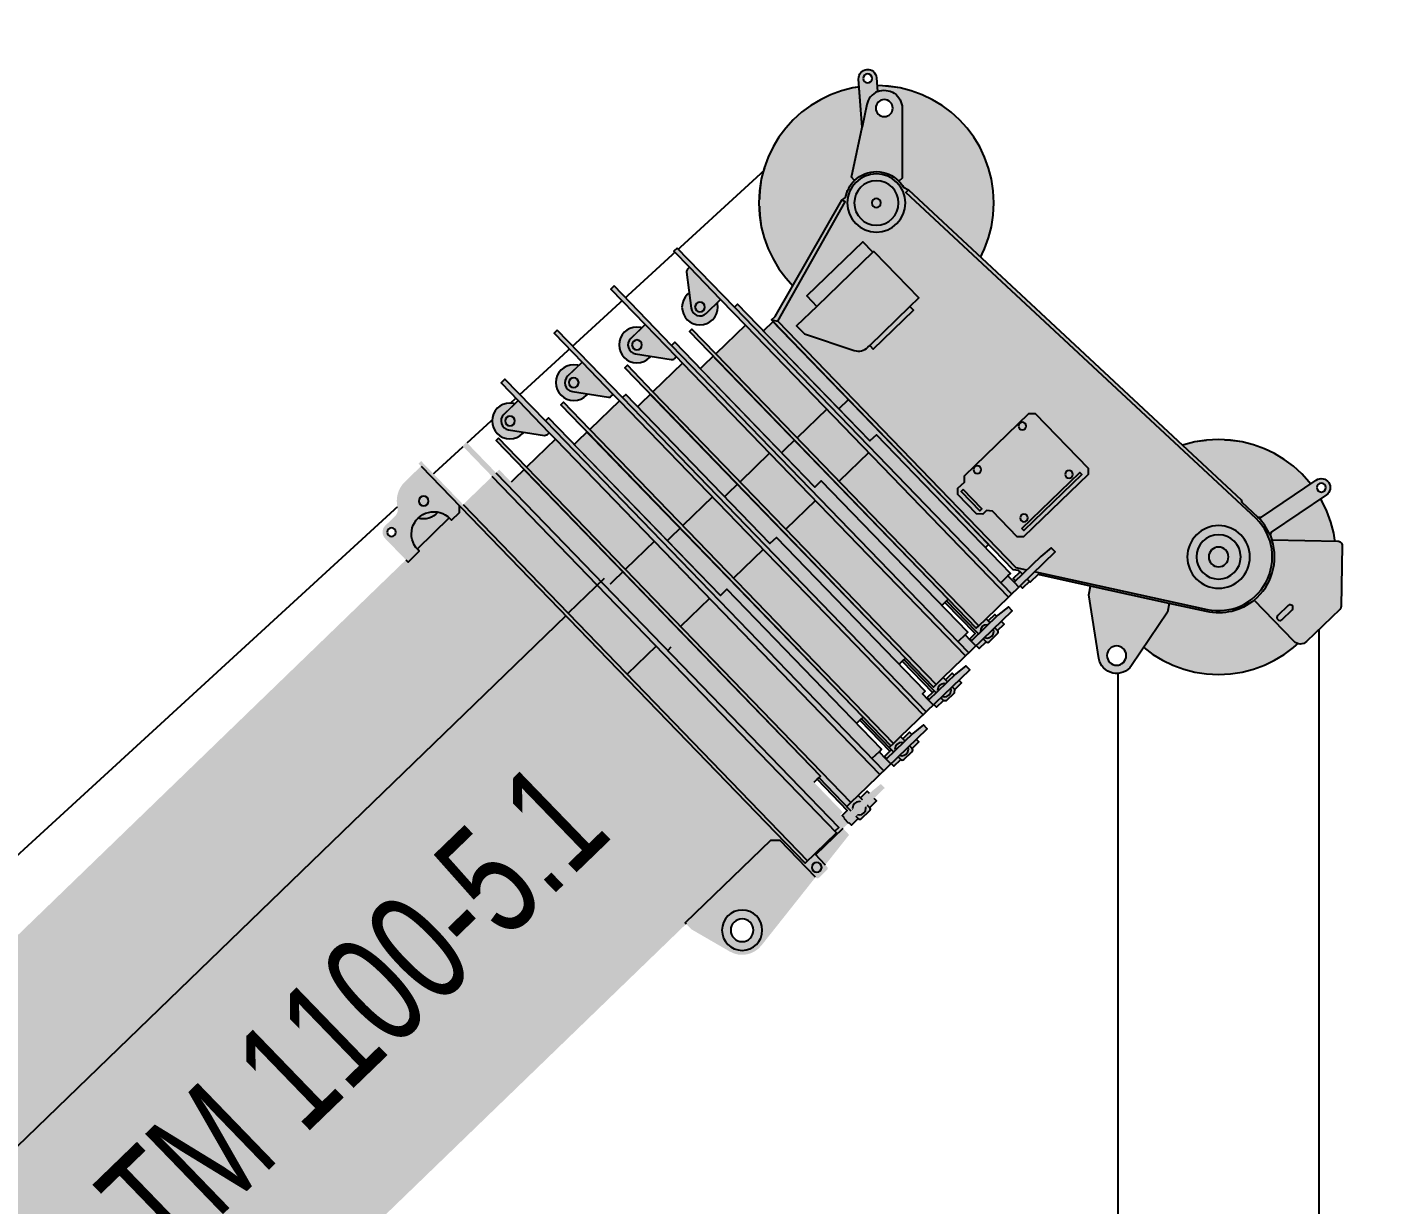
# Model space of a CAD drawing. Header units: millimetres. Extents: x -8379 to 6888, y 2213 to 23681.
# Drawn here: x 3826 to 6888, y 21051 to 23681 of the extents above; entities that cross this region are included whole.
import ezdxf
from ezdxf.enums import TextEntityAlignment as Align

# ---------------------------------------------------------------- set-up
doc = ezdxf.new("R2010")
doc.units = ezdxf.units.MM
doc.set_wipeout_variables(frame=1)
doc.layers.add('Техника. Кран LTM 1100-5.1', color=250, linetype='Continuous', true_color=0x333333)
doc.layers.add('Техника. Кран LTM 1100-5.1 Штрих', color=7, linetype='Continuous', true_color=0xffe38f)
doc.styles.add('arial', font='arial.ttf')

# ---------------------------------------------------------------- blocks, each defined once
blk = doc.blocks.new('BLOCK-20230507.062934')
at = {"color": 0, "linetype": 'ByBlock', "lineweight": -2, "transparency": 16777216}
for points in [[(249.9, 1180.2), (213.4, 1252.8), (156.5, 1310.7), (84.6, 1348.5), (4.6, 1362.5), (-75.8, 1351.3), (-149, 1316.1), (-207.9, 1260.2), (-247, 1189), (-262.3, 1109.2), (-252.6, 1028.6), (-218.7, 954.8), (-163.8, 894.9), (-93.3, 854.6), (-13.8, 837.9), (66.9, 846.2), (141.3, 878.8), (202.2, 932.6), (243.7, 1002.4), (261.9, 1081.6), (262.5, 1100)], [(10500, 1070), (10500, 377.5), (350, 377.5), (350, 1070)], [(249.9, 80.2), (213.4, 152.8), (156.5, 210.7), (84.6, 248.5), (4.6, 262.5), (-75.8, 251.3), (-149, 216.1), (-207.9, 160.2), (-247, 89), (-262.3, 9.2), (-252.6, -71.4), (-218.7, -145.2), (-163.8, -205.1), (-93.3, -245.4), (-13.8, -262.1), (66.9, -253.8), (141.3, -221.2), (202.2, -167.4), (243.7, -97.6), (261.9, -18.4), (262.5, 0)]]:
    blk.add_wipeout(points, dxfattribs=at)
at = {"layer": 'Техника. Кран LTM 1100-5.1 Штрих', "true_color": 0xadadad, "transparency": 16777216}
h = blk.add_hatch(color=253, dxfattribs=at)
h.dxf.hatch_style = 1
edge = h.paths.add_edge_path()
edge.add_arc((0, 1100), 262.5, 0, 360)
h = blk.add_hatch(color=253, dxfattribs=at)
h.dxf.hatch_style = 1
edge = h.paths.add_edge_path()
edge.add_arc((0, 0), 262.5, 0, 360)
at = {"color": 0, "linetype": 'ByBlock', "lineweight": -2, "transparency": 16777216}
for centre in [(0, 1100), (0, 0)]:
    blk.add_circle(centre, 262.5, dxfattribs=at)
blk.add_wipeout([(-174.8, 1277.2), (-190.5, 1265.8), (-199.1, 1248.4), (-198.5, 1229), (-188.7, 1212.2), (-188.7, 1212.2), (-80, 1100), (-70, 1100), (-70, 1100), (-69.9, 1095.8), (-69.5, 1091.6), (-68.9, 1087.4), (-68, 1083.3), (-71.6, 1071.2), (-125.2, 56.7), (-122.4, 51.8), (-125, 3.2), (-130.2, -2.7), (-276.2, -28.4), (-276.2, -28.4), (-289.2, -36.6), (-292.5, -51.6), (-284.2, -64.5), (-269.3, -67.8), (-122.8, -42), (-116.8, -44.5), (-112, -55.5), (-216.1, -159.5), (-216.1, -159.5), (-218.2, -162.7), (-219, -166.6), (-218.2, -170.4), (-216.1, -173.6), (-120, -269.6), (-120, -269.6), (-118.4, -270.9), (-116.7, -271.8), (-114.8, -272.3), (-112.9, -272.5), (-112.9, -272.5), (-10, -272.5), (-10, -272.5), (-2.3, -271), (4.1, -266.7), (8.5, -260.2), (10, -252.5), (10.1, -124.6), (10.1, -124.6), (37.7, -119.2), (63.4, -107.7), (86, -90.8), (104.1, -69.2), (104.1, -69.2), (151.4, 2), (168, -9.1), (308.7, -39.1), (308.7, -39.1), (332.1, -37), (350.3, -22.1), (357, 0.4), (349.8, 22.9), (267.6, 140.9), (251, 151.9), (317.4, 252), (342, 252), (342, 254), (363.5, 254), (363.5, 284), (342, 284), (342, 289), (350, 298), (350, 1075), (338.5, 1075), (51, 1157.9), (41.3, 1156.5), (41.3, 1156.5), (31.9, 1162.3), (21.7, 1166.5), (11, 1169.1), (0, 1170), (0, 1170), (0, 1180), (-94.9, 1244.3), (-164, 1326.6), (-164, 1326.6), (-177.6, 1333.7), (-192.2, 1329), (-199.3, 1315.5), (-194.7, 1300.9)], dxfattribs=at)
at = {"layer": 'Техника. Кран LTM 1100-5.1 Штрих', "transparency": 16777216}
h = blk.add_hatch(color=256, dxfattribs=at)
h.dxf.hatch_style = 1
edge = h.paths.add_edge_path()
edge.add_arc((-160, 1240), 40, 111.6742, 224.1082)
edge.add_line((-188.7, 1212.2), (-80, 1100))
edge.add_line((-80, 1100), (-70, 1100))
edge.add_arc((0, 1100), 70, 180, 193.8143)
edge.add_line((-68, 1083.3), (-71.6, 1071.2))
edge.add_line((-71.6, 1071.2), (-125.2, 56.7))
edge.add_line((-125.2, 56.7), (-122.4, 51.8))
edge.add_line((-122.4, 51.8), (-125, 3.2))
edge.add_line((-125, 3.2), (-130.2, -2.7))
edge.add_line((-130.2, -2.7), (-276.2, -28.4))
edge.add_arc((-272.8, -48.1), 20, 100, 280)
edge.add_line((-269.3, -67.8), (-122.8, -42))
edge.add_line((-122.8, -42), (-116.8, -44.5))
edge.add_line((-116.8, -44.5), (-112, -55.5))
edge.add_line((-112, -55.5), (-216.1, -159.5))
edge.add_arc((-209, -166.6), 10, 135, 225)
edge.add_line((-216.1, -173.6), (-120, -269.6))
edge.add_arc((-112.9, -262.5), 10, 225, 270)
edge.add_line((-112.9, -272.5), (-10, -272.5))
edge.add_arc((-10, -252.5), 20, 270, 360)
edge.add_line((10, -252.5), (10.1, -124.6))
edge.add_arc((0, -0.1), 125, 274.6148, 326.4068)
edge.add_line((104.1, -69.2), (151.4, 2))
edge.add_line((151.4, 2), (168, -9.1))
edge.add_line((168, -9.1), (308.7, -39.1))
edge.add_arc((317, 0), 40, 257.9445, 394.869)
edge.add_line((349.8, 22.9), (267.6, 140.9))
edge.add_line((267.6, 140.9), (251, 151.9))
edge.add_line((251, 151.9), (317.4, 252))
edge.add_line((317.4, 252), (342, 252))
edge.add_line((342, 252), (342, 254))
edge.add_line((342, 254), (363.5, 254))
edge.add_line((363.5, 254), (363.5, 284))
edge.add_line((363.5, 284), (342, 284))
edge.add_line((342, 284), (342, 289))
edge.add_line((342, 289), (350, 298))
edge.add_line((350, 298), (350, 1075))
edge.add_line((350, 1075), (338.5, 1075))
edge.add_line((338.5, 1075), (51, 1157.9))
edge.add_line((51, 1157.9), (41.3, 1156.5))
edge.add_arc((0, 1100), 70, 53.7993, 90)
edge.add_line((0, 1170), (0, 1180))
edge.add_line((0, 1180), (-94.9, 1244.3))
edge.add_line((-94.9, 1244.3), (-164, 1326.6))
edge.add_arc((-179.3, 1313.7), 20, 40, 220)
edge.add_line((-194.7, 1300.9), (-174.8, 1277.2))
edge = h.paths.add_edge_path(flags=16)
edge.add_arc((-179.3, 1313.7), 10, 0, 360)
edge = h.paths.add_edge_path(flags=16)
edge.add_arc((-160, 1240), 19, 0, 360)
edge = h.paths.add_edge_path(flags=16)
edge.add_arc((317, 0), 21.5, 0, 360)
edge = h.paths.add_edge_path(flags=16)
edge.add_arc((-272.8, -48.1), 10, 0, 360)
at = {"layer": 'Техника. Кран LTM 1100-5.1 Штрих', "true_color": 0xadadad, "transparency": 16777216}
h = blk.add_hatch(color=253, dxfattribs=at)
h.dxf.hatch_style = 1
h.paths.add_polyline_path([(350, 1070), (350, 828), (10500, 828), (10500, 1070)])
at = {"layer": 'Техника. Кран LTM 1100-5.1 Штрих', "transparency": 16777216}
h = blk.add_hatch(color=256, dxfattribs=at)
h.dxf.hatch_style = 1
h.set_gradient(color1=(132, 132, 132), color2=(173, 173, 173), rotation=90, tint=1)
h.paths.add_polyline_path([(10500, 377.5), (10500, 828), (350, 828), (350, 377.5)])
at = {"color": 0, "linetype": 'ByBlock', "lineweight": -2, "transparency": 16777216, "flags": 128}
for points in [[(-174.8, 1277.2, 0.534141), (-188.7, 1212.2), (-80, 1100), (-70, 1100, 0.060349), (-68, 1083.3), (-71.6, 1071.2), (-125.2, 56.7), (-122.4, 51.8), (-125, 3.2), (-130.2, -2.7), (-276.2, -28.4, 1), (-269.3, -67.8), (-122.8, -42), (-116.8, -44.5), (-112, -55.5), (-216.1, -159.5, 0.414214), (-216.1, -173.6), (-120, -269.6, 0.198912), (-112.9, -272.5), (-10, -272.5, 0.414214), (10, -252.5), (10.1, -124.6, 0.229912), (104.1, -69.2), (151.4, 2), (168, -9.1), (308.7, -39.1, 0.680394), (349.8, 22.9), (267.6, 140.9), (251, 151.9), (317.4, 252), (342, 252), (342, 254), (363.5, 254), (363.5, 284), (342, 284), (342, 289), (350, 298), (350, 1075), (338.5, 1075), (51, 1157.9), (41.3, 1156.5, 0.159282), (0, 1170), (0, 1180), (-94.9, 1244.3), (-164, 1326.6, 1), (-194.7, 1300.9)], [(-4, -186, -1), (-4, -199), (-36, -199, -1), (-36, -186)]]:
    blk.add_lwpolyline(points, format="xyb", close=True, dxfattribs=at)
for points in [[(-174.8, 1277.2, -0.248252), (-137.6, 1273.1), (-94.9, 1244.3)], [(0, 1170, 0.414214), (-70, 1100, 0.414214)], [(342, 1063.5), (342, 298), (99.9, -66.4, -0.753887), (-119.9, 3.5), (-63.6, 1070.8), (-71.6, 1071.2)], [(81, 1026.1), (82, 1026.1), (82, 1058.5), (256, 1058.5), (256.1, 1026.4), (319, 1026.5), (319, 1001.6), (264.4, 897.6, -0.27885), (237.9, 881.5), (232, 881.5), (232, 870), (107, 870), (107, 881.5), (79, 881.5), (79, 1022.9, -0.284915), (81, 1026.1)], [(-116.8, -44.5, -0.096075), (-125, 3.2)], [(10.1, -124.6, -0.307082), (-112, -55.5)]]:
    blk.add_lwpolyline(points, format="xyb", dxfattribs=at)
for points in [[(350, 1075), (342, 1063.5), (48.7, 1150.2), (51, 1157.9)], [(82, 1026.1), (256.1, 1026.4)], [(232, 881.5), (107, 881.5)], [(350, 828), (10500, 828)], [(82, 335), (282, 335), (292, 345), (292, 425), (301, 435), (312, 435), (322, 445), (322, 505), (312, 515), (292, 515), (282, 525), (82, 525), (72, 515), (72, 345), (82, 335)], [(342, 284), (342, 254)], [(368, 277), (368, 262)], [(151.4, 2), (251, 151.9)]]:
    blk.add_lwpolyline(points, dxfattribs=at)
for points in [[(350, 1070), (10500, 1070), (10500, 377.5), (350, 377.5)], [(306, 505), (312, 505), (312, 445), (306, 445)], [(272, 351), (92, 351), (92, 345), (272, 345)]]:
    blk.add_lwpolyline(points, close=True, dxfattribs=at)
at = {"color": 0, "linetype": 'ByBlock', "lineweight": -2, "transparency": 16777216}
for centre, radius in [((-179.3, 1313.7), 10), ((-160, 1240), 19), ((0, 1100), 65), ((0, 1100), 49.5), ((0, 1100), 10), ((112, 515), 8.65), ((252, 515), 8.65), ((112, 365), 8.65), ((252, 365), 8.65), ((0, 0), 70), ((0, 0), 49.5), ((0, 0), 22.1), ((317, 0), 21.5), ((-272.8, -48.1), 10)]:
    blk.add_circle(centre, radius, dxfattribs=at)
blk = doc.blocks.new('BLOCK-20230507.063436')
at = {"color": 0, "linetype": 'ByBlock', "lineweight": -2, "transparency": 16777216}
blk.add_wipeout([(-4904.6, 457.2), (-4933.7, 468.5), (-4962, 455.5), (-4972.4, 426.1), (-4958.6, 398.2), (-4928.9, 388.7), (-4901.4, 403.3), (-4892.5, 428.5)], dxfattribs=at)
at = {"layer": 'Техника. Кран LTM 1100-5.1 Штрих', "true_color": 0xadadad, "transparency": 16777216}
h = blk.add_hatch(color=253, dxfattribs=at)
h.dxf.hatch_style = 1
edge = h.paths.add_edge_path()
edge.add_arc((-4932.5, 428.5), 40, 0, 360)
at = {"color": 0, "linetype": 'ByBlock', "lineweight": -2, "transparency": 16777216}
blk.add_circle((-4932.5, 428.5), 40, dxfattribs=at)
blk.add_wipeout([(-4977.5, 558.5), (-4977.5, 508.5), (-4971.8, 508.5), (-4971.8, 508.5), (-4969.9, 508.4), (-4968.1, 507.8), (-4966.4, 506.7), (-4965.1, 505.3), (-4965.1, 505.3), (-4916.5, 440.5), (-4916.5, 440.5), (-4912.6, 430.3), (-4914.6, 419.6), (-4922, 411.5), (-4932.5, 408.5), (-4932.5, 408.5), (-4977.5, 408.5), (-4977.5, 328.5), (-4885.5, 328.5), (-4885.5, 405.5), (-4877.5, 405.5), (-4877.5, -426.5), (-4867.5, -426.5), (-4867.5, -523.5), (-4851, -523.5), (-4851, -553.5), (-4872.5, -553.5), (-4872.5, -553.5), (-4872.9, -555.4), (-4874, -557), (-4875.6, -558.1), (-4877.5, -558.5), (-4902.5, -558.5), (-4902.5, -558.5), (-4904.6, -558.3), (-4906.5, -557.3), (-4907.7, -555.6), (-4908, -553.5), (-4908, -553.5), (-4929, -553.5), (-4929, -523.5), (-4908, -523.5), (-4908, -516.5), (-5122.5, -516.5), (-5122.5, -504.1), (-5092.5, -501.5), (-5009.5, -501.5), (-5009.5, -481.5), (-5017.5, -481.5), (-5017.5, -50.7), (-4997.5, -50.7), (-4997.5, 374.5), (-4987.5, 374.5), (-4987.5, 558.5)], dxfattribs=at)
at = {"color": 0, "linetype": 'ByBlock', "lineweight": -2, "transparency": 16777216, "flags": 128}
for points in [[(-4977.5, 408.5), (-4977.5, 508.5)], [(-4987.5, 374.5), (-4987.5, -516.5)], [(-4977.5, 328.5), (-4977.5, -516.5)], [(-5009.5, -481.5), (-4987.5, -481.5)], [(-5009.5, -501.5), (-5009.5, -516.5)], [(-4908, -553.5), (-4908, -523.5)], [(-4849.5, -529.5), (-4849.5, -544.5)]]:
    blk.add_lwpolyline(points, dxfattribs=at)
at = {"color": 0, "linetype": 'ByBlock', "lineweight": -2, "transparency": 16777216}
for centre, radius in [((-4932.5, 428.5), 11), ((-4890, -538.5), 15)]:
    blk.add_circle(centre, radius, dxfattribs=at)
blk.add_wipeout([(5122.5, 328.5), (5122.5, -426.5), (-4867.5, -426.5), (-4867.5, -426.5), (-4877.5, -426.5), (-4877.5, 328.5)], dxfattribs=at)
at = {"layer": 'Техника. Кран LTM 1100-5.1 Штрих', "transparency": 16777216}
h = blk.add_hatch(color=256, dxfattribs=at)
h.dxf.hatch_style = 1
edge = h.paths.add_edge_path()
edge.add_line((-4987.5, 558.5), (-4977.5, 558.5))
edge.add_line((-4977.5, 558.5), (-4977.5, 508.5))
edge.add_line((-4977.5, 508.5), (-4971.8, 508.5))
edge.add_arc((-4971.5, 500.5), 8.01, 36.919, 92.4029, ccw=False)
edge.add_line((-4965.1, 505.3), (-4916.5, 440.5))
edge.add_arc((-4932.5, 428.5), 20, -90, 36.8699, ccw=False)
edge.add_line((-4932.5, 408.5), (-4977.5, 408.5))
edge.add_line((-4977.5, 408.5), (-4977.5, 328.5))
edge.add_line((-4977.5, 328.5), (-4885.5, 328.5))
edge.add_line((-4885.5, 328.5), (-4885.5, 405.5))
edge.add_line((-4885.5, 405.5), (-4877.5, 405.5))
edge.add_line((-4877.5, 405.5), (-4877.5, -426.5))
edge.add_line((-4877.5, -426.5), (-4867.5, -426.5))
edge.add_line((-4867.5, -426.5), (-4867.5, -523.5))
edge.add_line((-4867.5, -523.5), (-4851, -523.5))
edge.add_line((-4851, -523.5), (-4851, -553.5))
edge.add_line((-4851, -553.5), (-4872.5, -553.5))
edge.add_arc((-4877.5, -553.5), 5, 270, 360, ccw=False)
edge.add_line((-4877.5, -558.5), (-4902.5, -558.5))
edge.add_arc((-4903.2, -553.8), 4.76, 176.4242, 279.0284, ccw=False)
edge.add_line((-4908, -553.5), (-4929, -553.5))
edge.add_line((-4929, -553.5), (-4929, -523.5))
edge.add_line((-4929, -523.5), (-4908, -523.5))
edge.add_line((-4908, -523.5), (-4908, -516.5))
edge.add_line((-4908, -516.5), (-5122.5, -516.5))
edge.add_line((-5122.5, -516.5), (-5122.5, -504.1))
edge.add_line((-5122.5, -504.1), (-5092.5, -501.5))
edge.add_line((-5092.5, -501.5), (-5009.5, -501.5))
edge.add_line((-5009.5, -501.5), (-5009.5, -481.5))
edge.add_line((-5009.5, -481.5), (-5017.5, -481.5))
edge.add_line((-5017.5, -481.5), (-5017.5, -50.7))
edge.add_line((-5017.5, -50.7), (-4997.5, -50.7))
edge.add_line((-4997.5, -50.7), (-4997.5, 374.5))
edge.add_line((-4997.5, 374.5), (-4987.5, 374.5))
edge.add_line((-4987.5, 374.5), (-4987.5, 558.5))
at = {"layer": 'Техника. Кран LTM 1100-5.1 Штрих', "true_color": 0xadadad, "transparency": 16777216}
h = blk.add_hatch(color=253, dxfattribs=at)
h.dxf.hatch_style = 1
h.paths.add_polyline_path([(5122.5, 328.5), (-4877.5, 328.5), (-4877.5, 67.5), (5122.5, 67.5)])
at = {"layer": 'Техника. Кран LTM 1100-5.1 Штрих', "transparency": 16777216}
h = blk.add_hatch(color=256, dxfattribs=at)
h.dxf.hatch_style = 1
h.set_gradient(color1=(132, 132, 132), color2=(173, 173, 173), rotation=90, tint=1)
h.paths.add_polyline_path([(5122.5, -426.5), (5122.5, 67.5), (-4877.5, 67.5), (-4877.5, -426.5), (-4867.5, -426.5)])
at = {"color": 0, "linetype": 'ByBlock', "lineweight": -2, "transparency": 16777216, "flags": 128}
blk.add_lwpolyline([(-4987.5, 558.5), (-4977.5, 558.5), (-4977.5, 508.5), (-4971.8, 508.5, -0.246938), (-4965.1, 505.3), (-4916.5, 440.5, -0.618034), (-4932.5, 408.5), (-4977.5, 408.5), (-4977.5, 328.5), (-4885.5, 328.5), (-4885.5, 405.5), (-4877.5, 405.5), (-4877.5, -426.5), (-4867.5, -426.5), (-4867.5, -523.5), (-4851, -523.5), (-4851, -553.5), (-4872.5, -553.5, -0.414214), (-4877.5, -558.5), (-4902.5, -558.5, -0.480216), (-4908, -553.5), (-4929, -553.5), (-4929, -523.5), (-4908, -523.5), (-4908, -516.5), (-5122.5, -516.5), (-5122.5, -504.1), (-5092.5, -501.5), (-5009.5, -501.5), (-5009.5, -481.5), (-5017.5, -481.5), (-5017.5, -50.7), (-4997.5, -50.7), (-4997.5, 374.5), (-4987.5, 374.5), (-4987.5, 558.5)], format="xyb", dxfattribs=at)
for points in [[(-4885.5, 328.5), (-4885.5, -516.5), (-4908, -516.5)], [(-4977.5, 67.5), (-4885.5, 67.5)], [(-4877.5, 67.5), (5122.5, 67.5)], [(-4977.5, -67.5), (-4885.5, -67.5)], [(-4877.5, -426.5), (-4877.5, -516.5), (-4885.5, -516.5)], [(-4872.5, -553.5), (-4872.5, -426.5)]]:
    blk.add_lwpolyline(points, dxfattribs=at)
at = {"color": 0, "linetype": 'ByBlock', "lineweight": -2, "transparency": 16777216}
blk.add_lwpolyline([(-4877.5, 328.5), (5122.5, 328.5), (5122.5, -426.5), (-4867.5, -426.5), (-4867.5, -426.5), (-4877.5, -426.5)], close=True, dxfattribs=at)
blk = doc.blocks.new('BLOCK-20230507.063832')
at = {"color": 0, "linetype": 'ByBlock', "lineweight": -2, "transparency": 16777216}
blk.add_wipeout([(-4824.6, 489.7), (-4853.7, 501), (-4882, 488), (-4892.4, 458.6), (-4878.6, 430.7), (-4848.9, 421.2), (-4821.4, 435.8), (-4812.5, 461)], dxfattribs=at)
at = {"layer": 'Техника. Кран LTM 1100-5.1 Штрих', "true_color": 0xadadad, "transparency": 16777216}
h = blk.add_hatch(color=253, dxfattribs=at)
h.dxf.hatch_style = 1
edge = h.paths.add_edge_path()
edge.add_arc((-4852.5, 461), 40, 0, 360)
at = {"color": 0, "linetype": 'ByBlock', "lineweight": -2, "transparency": 16777216}
blk.add_circle((-4852.5, 461), 40, dxfattribs=at)
blk.add_wipeout([(-4897.5, 591), (-4897.5, 481), (-4852.5, 481), (-4852.5, 481), (-4842, 478), (-4834.6, 469.9), (-4832.6, 459.2), (-4836.5, 449), (-4836.5, 449), (-4885.1, 384.2), (-4885.1, 384.2), (-4886.4, 382.9), (-4887.9, 381.8), (-4889.7, 381.2), (-4891.5, 381), (-4897.5, 381), (-4897.5, 361), (-4805.5, 361), (-4805.5, 443), (-4797.5, 443), (-4797.5, -459), (-4787.5, -459), (-4787.5, -556), (-4771, -556), (-4771, -586), (-4792.5, -586), (-4797.5, -591), (-4822.5, -591), (-4828, -586), (-4849, -586), (-4849, -556), (-4828, -556), (-4828, -549), (-5042.5, -549), (-5042.5, -536.6), (-5012.5, -534), (-4929.5, -534), (-4929.5, -514.2), (-4937.5, -514.2), (-4937.5, -43.8), (-4917.5, -43.8), (-4917.5, 406.5), (-4907.5, 406.5), (-4907.5, 591)], dxfattribs=at)
at = {"color": 0, "linetype": 'ByBlock', "lineweight": -2, "transparency": 16777216, "flags": 128}
for points in [[(-4897.5, 481), (-4897.5, 381)], [(-4907.5, -549), (-4907.5, 406.5)], [(-4897.5, 361), (-4897.5, -549)], [(-4929.5, -514.2), (-4907.5, -514.2)], [(-4929.5, -534), (-4929.5, -549)], [(-4828, -586), (-4828, -556)], [(-4787.5, -556), (-4792.5, -556)]]:
    blk.add_lwpolyline(points, dxfattribs=at)
at = {"color": 0, "linetype": 'ByBlock', "lineweight": -2, "transparency": 16777216}
for centre, radius in [((-4852.5, 461), 11), ((-4810, -571), 15)]:
    blk.add_circle(centre, radius, dxfattribs=at)
blk.add_wipeout([(5042.5, 361), (5042.5, -459), (-4787.5, -459), (-4787.5, -459), (-4797.5, -459), (-4797.5, 361)], dxfattribs=at)
at = {"layer": 'Техника. Кран LTM 1100-5.1 Штрих', "transparency": 16777216}
h = blk.add_hatch(color=256, dxfattribs=at)
h.dxf.hatch_style = 1
edge = h.paths.add_edge_path()
edge.add_line((-4907.5, 591), (-4897.5, 591))
edge.add_line((-4897.5, 591), (-4897.5, 481))
edge.add_line((-4897.5, 481), (-4852.5, 481))
edge.add_arc((-4852.5, 461), 20, -36.8699, 90, ccw=False)
edge.add_line((-4836.5, 449), (-4885.1, 384.2))
edge.add_arc((-4891.5, 389), 8, 270, 323.1301, ccw=False)
edge.add_line((-4891.5, 381), (-4897.5, 381))
edge.add_line((-4897.5, 381), (-4897.5, 361))
edge.add_line((-4897.5, 361), (-4805.5, 361))
edge.add_line((-4805.5, 361), (-4805.5, 443))
edge.add_line((-4805.5, 443), (-4797.5, 443))
edge.add_line((-4797.5, 443), (-4797.5, -459))
edge.add_line((-4797.5, -459), (-4787.5, -459))
edge.add_line((-4787.5, -459), (-4787.5, -556))
edge.add_line((-4787.5, -556), (-4771, -556))
edge.add_line((-4771, -556), (-4771, -586))
edge.add_line((-4771, -586), (-4792.5, -586))
edge.add_line((-4792.5, -586), (-4797.5, -591))
edge.add_line((-4797.5, -591), (-4822.5, -591))
edge.add_line((-4822.5, -591), (-4828, -586))
edge.add_line((-4828, -586), (-4849, -586))
edge.add_line((-4849, -586), (-4849, -556))
edge.add_line((-4849, -556), (-4828, -556))
edge.add_line((-4828, -556), (-4828, -549))
edge.add_line((-4828, -549), (-5042.5, -549))
edge.add_line((-5042.5, -549), (-5042.5, -536.6))
edge.add_line((-5042.5, -536.6), (-5012.5, -534))
edge.add_line((-5012.5, -534), (-4929.5, -534))
edge.add_line((-4929.5, -534), (-4929.5, -514.2))
edge.add_line((-4929.5, -514.2), (-4937.5, -514.2))
edge.add_line((-4937.5, -514.2), (-4937.5, -43.8))
edge.add_line((-4937.5, -43.8), (-4917.5, -43.8))
edge.add_line((-4917.5, -43.8), (-4917.5, 406.5))
edge.add_line((-4917.5, 406.5), (-4907.5, 406.5))
edge.add_line((-4907.5, 406.5), (-4907.5, 591))
at = {"layer": 'Техника. Кран LTM 1100-5.1 Штрих', "true_color": 0xadadad, "transparency": 16777216}
h = blk.add_hatch(color=253, dxfattribs=at)
h.dxf.hatch_style = 1
h.paths.add_polyline_path([(5042.5, 361), (-4797.5, 361), (-4797.5, 81), (5042.5, 81)])
at = {"layer": 'Техника. Кран LTM 1100-5.1 Штрих', "transparency": 16777216}
h = blk.add_hatch(color=256, dxfattribs=at)
h.dxf.hatch_style = 1
h.set_gradient(color1=(132, 132, 132), color2=(173, 173, 173), rotation=90, tint=1)
h.paths.add_polyline_path([(-4797.5, 81), (-4797.5, -459), (-4787.5, -459), (5042.5, -459), (5042.5, 81)])
at = {"color": 0, "linetype": 'ByBlock', "lineweight": -2, "transparency": 16777216, "flags": 128}
blk.add_lwpolyline([(-4907.5, 591), (-4897.5, 591), (-4897.5, 481), (-4852.5, 481, -0.618034), (-4836.5, 449), (-4885.1, 384.2, -0.236068), (-4891.5, 381), (-4897.5, 381), (-4897.5, 361), (-4805.5, 361), (-4805.5, 443), (-4797.5, 443), (-4797.5, -459), (-4787.5, -459), (-4787.5, -556), (-4771, -556), (-4771, -586), (-4792.5, -586), (-4797.5, -591), (-4822.5, -591), (-4828, -586), (-4849, -586), (-4849, -556), (-4828, -556), (-4828, -549), (-5042.5, -549), (-5042.5, -536.6), (-5012.5, -534), (-4929.5, -534), (-4929.5, -514.2), (-4937.5, -514.2), (-4937.5, -43.8), (-4917.5, -43.8), (-4917.5, 406.5), (-4907.5, 406.5), (-4907.5, 591)], format="xyb", dxfattribs=at)
for points in [[(-4805.5, 361), (-4805.5, -549), (-4828, -549)], [(-4897.5, 81), (-4805.5, 81)], [(-4797.5, 81), (5042.5, 81)], [(-4897.5, -66), (-4805.5, -66)], [(-4797.5, -459), (-4797.5, -549), (-4805.5, -549)], [(-4792.5, -586), (-4792.5, -459)]]:
    blk.add_lwpolyline(points, dxfattribs=at)
blk.add_lwpolyline([(-4797.5, 361), (5042.5, 361), (5042.5, -459), (-4787.5, -459), (-4787.5, -459), (-4797.5, -459)], close=True, dxfattribs=at)
blk = doc.blocks.new('BLOCK-20230507.06441')
at = {"color": 0, "linetype": 'ByBlock', "lineweight": -2, "transparency": 16777216}
for points in [[(-4744.6, 532.7), (-4773.7, 544), (-4802, 531), (-4812.4, 501.6), (-4798.6, 473.7), (-4768.9, 464.2), (-4741.4, 478.8), (-4732.5, 504)], [(4962.5, 404), (4962.5, -482.6), (-4707.5, -482.6), (-4707.5, -482.6), (-4717.5, -482.6), (-4717.5, 404)]]:
    blk.add_wipeout(points, dxfattribs=at)
at = {"layer": 'Техника. Кран LTM 1100-5.1 Штрих', "true_color": 0xadadad, "transparency": 16777216}
h = blk.add_hatch(color=253, dxfattribs=at)
h.dxf.hatch_style = 1
edge = h.paths.add_edge_path()
edge.add_arc((-4772.5, 504), 40, 0, 360)
at = {"color": 0, "linetype": 'ByBlock', "lineweight": -2, "transparency": 16777216}
blk.add_circle((-4772.5, 504), 40, dxfattribs=at)
blk.add_wipeout([(-4817.5, 614), (-4817.5, 524), (-4772.5, 524), (-4772.5, 524), (-4762, 521), (-4754.6, 512.9), (-4752.6, 502.2), (-4756.5, 492), (-4805.4, 426.8), (-4805.4, 426.8), (-4806.7, 425.6), (-4808.2, 424.7), (-4809.8, 424.2), (-4811.5, 424), (-4811.5, 424), (-4817.5, 424), (-4817.5, 404), (-4725.5, 404), (-4725.5, 488.5), (-4717.5, 488.5), (-4717.5, -482.6), (-4707.5, -482.6), (-4707.5, -579), (-4691, -579), (-4691, -609), (-4712.5, -609), (-4712.5, -609), (-4712.9, -610.9), (-4714, -612.5), (-4715.6, -613.6), (-4717.5, -614), (-4742.5, -614), (-4742.5, -614), (-4744.5, -613.6), (-4746.2, -612.5), (-4747.4, -610.9), (-4748, -609), (-4748, -609), (-4769, -609), (-4769, -579), (-4748, -579), (-4748, -572), (-4962.5, -572), (-4962.5, -559.6), (-4932.5, -557), (-4849.5, -557), (-4849.5, -537.6), (-4857.5, -537.6), (-4857.5, -59.4), (-4837.5, -59.4), (-4837.5, 404), (-4827.5, 404), (-4827.5, 614)], dxfattribs=at)
at = {"layer": 'Техника. Кран LTM 1100-5.1 Штрих', "transparency": 16777216}
h = blk.add_hatch(color=256, dxfattribs=at)
h.dxf.hatch_style = 1
edge = h.paths.add_edge_path()
edge.add_line((-4827.5, 614), (-4817.5, 614))
edge.add_line((-4817.5, 614), (-4817.5, 524))
edge.add_line((-4817.5, 524), (-4772.5, 524))
edge.add_arc((-4772.5, 504), 20, -36.8699, 90, ccw=False)
edge.add_line((-4756.5, 492), (-4805.4, 426.8))
edge.add_arc((-4811.5, 432), 7.98, 269.9266, 319.2724, ccw=False)
edge.add_line((-4811.5, 424), (-4817.5, 424))
edge.add_line((-4817.5, 424), (-4817.5, 404))
edge.add_line((-4817.5, 404), (-4725.5, 404))
edge.add_line((-4725.5, 404), (-4725.5, 488.5))
edge.add_line((-4725.5, 488.5), (-4717.5, 488.5))
edge.add_line((-4717.5, 488.5), (-4717.5, -482.6))
edge.add_line((-4717.5, -482.6), (-4707.5, -482.6))
edge.add_line((-4707.5, -482.6), (-4707.5, -579))
edge.add_line((-4707.5, -579), (-4691, -579))
edge.add_line((-4691, -579), (-4691, -609))
edge.add_line((-4691, -609), (-4712.5, -609))
edge.add_arc((-4717.5, -609), 5, -90, 0, ccw=False)
edge.add_line((-4717.5, -614), (-4742.5, -614))
edge.add_arc((-4742.4, -608.4), 5.62, 186.2827, 269.17, ccw=False)
edge.add_line((-4748, -609), (-4769, -609))
edge.add_line((-4769, -609), (-4769, -579))
edge.add_line((-4769, -579), (-4748, -579))
edge.add_line((-4748, -579), (-4748, -572))
edge.add_line((-4748, -572), (-4962.5, -572))
edge.add_line((-4962.5, -572), (-4962.5, -559.6))
edge.add_line((-4962.5, -559.6), (-4932.5, -557))
edge.add_line((-4932.5, -557), (-4849.5, -557))
edge.add_line((-4849.5, -557), (-4849.5, -537.6))
edge.add_line((-4849.5, -537.6), (-4857.5, -537.6))
edge.add_line((-4857.5, -537.6), (-4857.5, -59.4))
edge.add_line((-4857.5, -59.4), (-4837.5, -59.4))
edge.add_line((-4837.5, -59.4), (-4837.5, 404))
edge.add_line((-4837.5, 404), (-4827.5, 404))
edge.add_line((-4827.5, 404), (-4827.5, 614))
at = {"layer": 'Техника. Кран LTM 1100-5.1 Штрих', "true_color": 0xadadad, "transparency": 16777216}
h = blk.add_hatch(color=253, dxfattribs=at)
h.dxf.hatch_style = 1
h.paths.add_polyline_path([(-4717.5, 404), (-4717.5, 105), (4962.5, 105), (4962.5, 404)])
at = {"layer": 'Техника. Кран LTM 1100-5.1 Штрих', "transparency": 16777216}
h = blk.add_hatch(color=256, dxfattribs=at)
h.dxf.hatch_style = 1
h.set_gradient(color1=(132, 132, 132), color2=(173, 173, 173), rotation=90, tint=1)
h.paths.add_polyline_path([(4962.5, -482.6), (4962.5, 105), (-4717.5, 105), (-4717.5, -482.6), (-4707.5, -482.6)])
at = {"color": 0, "linetype": 'ByBlock', "lineweight": -2, "transparency": 16777216, "flags": 128}
blk.add_lwpolyline([(-4827.5, 614), (-4817.5, 614), (-4817.5, 524), (-4772.5, 524, -0.618034), (-4756.5, 492), (-4805.4, 426.8, -0.218702), (-4811.5, 424), (-4817.5, 424), (-4817.5, 404), (-4725.5, 404), (-4725.5, 488.5), (-4717.5, 488.5), (-4717.5, -482.6), (-4707.5, -482.6), (-4707.5, -579), (-4691, -579), (-4691, -609), (-4712.5, -609, -0.414214), (-4717.5, -614), (-4742.5, -614, -0.378304), (-4748, -609), (-4769, -609), (-4769, -579), (-4748, -579), (-4748, -572), (-4962.5, -572), (-4962.5, -559.6), (-4932.5, -557), (-4849.5, -557), (-4849.5, -537.6), (-4857.5, -537.6), (-4857.5, -59.4), (-4837.5, -59.4), (-4837.5, 404), (-4827.5, 404), (-4827.5, 614)], format="xyb", dxfattribs=at)
for points in [[(-4817.5, 424), (-4817.5, 524)], [(-4827.5, 404), (-4827.5, -572)], [(-4817.5, 404), (-4817.5, -572)], [(-4725.5, 404), (-4725.5, -572), (-4748, -572)], [(-4817.5, 105), (-4725.5, 105)], [(-4717.5, 105), (4962.5, 105)], [(-4817.5, -58.5), (-4725.5, -58.5)], [(-4717.5, -482.6), (-4717.5, -572)], [(-4712.5, -609), (-4712.5, -482.6)], [(-4849.5, -557), (-4849.5, -572)], [(-4748, -579), (-4748, -609)], [(-4725.5, -572), (-4712.5, -572)], [(-4707.5, -579), (-4712.5, -579)]]:
    blk.add_lwpolyline(points, dxfattribs=at)
blk.add_lwpolyline([(-4717.5, 404), (4962.5, 404), (4962.5, -482.6), (-4707.5, -482.6), (-4707.5, -482.6), (-4717.5, -482.6)], close=True, dxfattribs=at)
at = {"color": 0, "linetype": 'ByBlock', "lineweight": -2, "transparency": 16777216}
for centre, radius in [((-4772.5, 504), 11), ((-4730, -594), 15)]:
    blk.add_circle(centre, radius, dxfattribs=at)
blk = doc.blocks.new('BLOCK-20230507.064707')
at = {"color": 0, "linetype": 'ByBlock', "lineweight": -2, "transparency": 16777216}
blk.add_wipeout([(-4662.6, 583.5), (-4691.7, 594.8), (-4720, 581.8), (-4730.4, 552.4), (-4716.6, 524.5), (-4686.9, 514.9), (-4659.4, 529.6), (-4650.5, 554.8)], dxfattribs=at)
at = {"layer": 'Техника. Кран LTM 1100-5.1 Штрих', "true_color": 0xadadad, "transparency": 16777216}
h = blk.add_hatch(color=253, dxfattribs=at)
h.dxf.hatch_style = 1
edge = h.paths.add_edge_path()
edge.add_arc((-4690.5, 554.8), 40, 0, 360)
at = {"color": 0, "linetype": 'ByBlock', "lineweight": -2, "transparency": 16777216}
blk.add_circle((-4690.5, 554.8), 40, dxfattribs=at)
blk.add_wipeout([(-4637.5, 544.8), (-4637.5, -497.7), (-4627.5, -497.7), (-4627.5, -594.7), (-4611, -594.7), (-4611, -624.7), (-4632.5, -624.7), (-4632.5, -624.7), (-4632.9, -626.6), (-4634, -628.3), (-4635.6, -629.3), (-4637.5, -629.7), (-4662.5, -629.7), (-4662.5, -629.7), (-4664.6, -629.6), (-4666.5, -628.5), (-4667.7, -626.8), (-4668, -624.7), (-4668, -624.7), (-4689, -624.7), (-4689, -594.7), (-4668, -594.7), (-4668, -587.7), (-4882.5, -587.7), (-4882.5, -575.3), (-4852.5, -572.7), (-4769.5, -572.7), (-4769.5, -549.7), (-4777.5, -549.7), (-4777.5, -52.4), (-4757.5, -52.4), (-4757.5, 499.8), (-4747.5, 499.8), (-4747.5, 629.8), (-4735.5, 629.8), (-4735.5, 574.8), (-4690.5, 574.8), (-4690.5, 574.8), (-4680, 571.8), (-4672.6, 563.7), (-4670.6, 553), (-4674.5, 542.8), (-4723.4, 477.6), (-4729.5, 474.8), (-4735.5, 474.8), (-4735.5, 454.8), (-4645.5, 454.8), (-4645.5, 544.8)], dxfattribs=at)
at = {"color": 0, "linetype": 'ByBlock', "lineweight": -2, "transparency": 16777216, "flags": 128}
for points in [[(-4735.5, 574.8), (-4735.5, 474.8)], [(-4747.5, 499.8), (-4747.5, -587.7)], [(-4735.5, 454.8), (-4735.5, -587.7)], [(-4769.5, -549.7), (-4747.5, -549.7)], [(-4769.5, -572.7), (-4769.5, -587.7)], [(-4668, -587.7), (-4645.5, -587.7)], [(-4668, -594.7), (-4668, -625.3)], [(-4645.5, -587.7), (-4632.5, -587.7)]]:
    blk.add_lwpolyline(points, dxfattribs=at)
at = {"color": 0, "linetype": 'ByBlock', "lineweight": -2, "transparency": 16777216}
for centre, radius in [((-4690.5, 554.8), 11), ((-4650, -609.7), 14.9)]:
    blk.add_circle(centre, radius, dxfattribs=at)
blk.add_wipeout([(4882.5, 454.8), (4882.5, -497.7), (-4627.5, -497.7), (-4633.5, -497.7), (-4637.5, -497.7), (-4637.5, 454.8)], dxfattribs=at)
at = {"layer": 'Техника. Кран LTM 1100-5.1 Штрих', "transparency": 16777216}
h = blk.add_hatch(color=256, dxfattribs=at)
h.dxf.hatch_style = 1
edge = h.paths.add_edge_path()
edge.add_line((-4645.5, 544.8), (-4637.5, 544.8))
edge.add_line((-4637.5, 544.8), (-4637.5, -497.7))
edge.add_line((-4637.5, -497.7), (-4627.5, -497.7))
edge.add_line((-4627.5, -497.7), (-4627.5, -594.7))
edge.add_line((-4627.5, -594.7), (-4611, -594.7))
edge.add_line((-4611, -594.7), (-4611, -624.7))
edge.add_line((-4611, -624.7), (-4632.5, -624.7))
edge.add_arc((-4637.5, -624.7), 5, -90, 0, ccw=False)
edge.add_line((-4637.5, -629.7), (-4662.5, -629.7))
edge.add_arc((-4663.2, -625), 4.76, 176.4242, 279.0284, ccw=False)
edge.add_line((-4668, -624.7), (-4689, -624.7))
edge.add_line((-4689, -624.7), (-4689, -594.7))
edge.add_line((-4689, -594.7), (-4668, -594.7))
edge.add_line((-4668, -594.7), (-4668, -587.7))
edge.add_line((-4668, -587.7), (-4882.5, -587.7))
edge.add_line((-4882.5, -587.7), (-4882.5, -575.3))
edge.add_line((-4882.5, -575.3), (-4852.5, -572.7))
edge.add_line((-4852.5, -572.7), (-4769.5, -572.7))
edge.add_line((-4769.5, -572.7), (-4769.5, -549.7))
edge.add_line((-4769.5, -549.7), (-4777.5, -549.7))
edge.add_line((-4777.5, -549.7), (-4777.5, -52.4))
edge.add_line((-4777.5, -52.4), (-4757.5, -52.4))
edge.add_line((-4757.5, -52.4), (-4757.5, 499.8))
edge.add_line((-4757.5, 499.8), (-4747.5, 499.8))
edge.add_line((-4747.5, 499.8), (-4747.5, 629.8))
edge.add_line((-4747.5, 629.8), (-4735.5, 629.8))
edge.add_line((-4735.5, 629.8), (-4735.5, 574.8))
edge.add_line((-4735.5, 574.8), (-4690.5, 574.8))
edge.add_arc((-4690.5, 554.8), 20, -36.8699, 90, ccw=False)
edge.add_line((-4674.5, 542.8), (-4723.4, 477.6))
edge.add_line((-4723.4, 477.6), (-4729.5, 474.8))
edge.add_line((-4729.5, 474.8), (-4735.5, 474.8))
edge.add_line((-4735.5, 474.8), (-4735.5, 454.8))
edge.add_line((-4735.5, 454.8), (-4645.5, 454.8))
edge.add_line((-4645.5, 454.8), (-4645.5, 544.8))
at = {"layer": 'Техника. Кран LTM 1100-5.1 Штрих', "true_color": 0xadadad, "transparency": 16777216}
h = blk.add_hatch(color=253, dxfattribs=at)
h.dxf.hatch_style = 1
h.paths.add_polyline_path([(-4637.5, 454.8), (-4637.5, 137.3), (4882.5, 137.3), (4882.5, 454.8)])
at = {"layer": 'Техника. Кран LTM 1100-5.1 Штрих', "transparency": 16777216}
h = blk.add_hatch(color=256, dxfattribs=at)
h.dxf.hatch_style = 1
h.set_gradient(color1=(132, 132, 132), color2=(173, 173, 173), rotation=90, tint=1)
h.paths.add_polyline_path([(4882.5, 137.3), (-4637.5, 137.3), (-4637.5, -497.7), (-4633.5, -497.7), (-4627.5, -497.7), (4882.5, -497.7)])
at = {"color": 0, "linetype": 'ByBlock', "lineweight": -2, "transparency": 16777216, "flags": 128}
blk.add_lwpolyline([(-4645.5, 544.8), (-4637.5, 544.8), (-4637.5, -497.7), (-4627.5, -497.7), (-4627.5, -594.7), (-4611, -594.7), (-4611, -624.7), (-4632.5, -624.7, -0.414214), (-4637.5, -629.7), (-4662.5, -629.7, -0.480216), (-4668, -624.7), (-4689, -624.7), (-4689, -594.7), (-4668, -594.7), (-4668, -587.7), (-4882.5, -587.7), (-4882.5, -575.3), (-4852.5, -572.7), (-4769.5, -572.7), (-4769.5, -549.7), (-4777.5, -549.7), (-4777.5, -52.4), (-4757.5, -52.4), (-4757.5, 499.8), (-4747.5, 499.8), (-4747.5, 629.8), (-4735.5, 629.8), (-4735.5, 574.8), (-4690.5, 574.8, -0.618034), (-4674.5, 542.8), (-4723.4, 477.6), (-4729.5, 474.8), (-4735.5, 474.8), (-4735.5, 454.8), (-4645.5, 454.8), (-4645.5, 544.8)], format="xyb", dxfattribs=at)
for points in [[(-4645.5, 454.8), (-4645.5, -587.7)], [(-4735.5, 137.3), (-4645.5, 137.3)], [(-4637.5, 137.3), (4882.5, 137.3)], [(-4735.5, -40.2), (-4645.5, -40.2)], [(-4632.5, -497.7), (-4632.5, -624.7)]]:
    blk.add_lwpolyline(points, dxfattribs=at)
blk.add_lwpolyline([(-4637.5, 454.8), (4882.5, 454.8), (4882.5, -497.7), (-4627.5, -497.7), (-4633.5, -497.7), (-4637.5, -497.7)], close=True, dxfattribs=at)
blk = doc.blocks.new('BLOCK-20230507.065114')
at = {"color": 0, "linetype": 'ByBlock', "lineweight": -2, "transparency": 16777216}
blk.add_wipeout([(-10360, 328.5), (-10310, 328.5), (-10310, 328.5), (-10294.5, 326.5), (-10280, 320.5), (-10267.6, 310.9), (-10258, 298.5), (-10258, 298.5), (-10258, 298.5), (-10254.9, 294.4), (-10250.7, 291.2), (-10245.9, 289.2), (-10240.7, 288.5), (-10240.7, 288.5), (-10210, 288.5), (-10210, 288.5), (-10202.3, 287), (-10195.9, 282.6), (-10191.5, 276.2), (-10190, 268.5), (-10190, 238.5), (-10190, 201.5), (-8600, 201.5), (-8600, 292.2), (-8520, 292.2), (-8520, 201.5), (-5600, 201.5), (-5600, 292.2), (-5520, 292.2), (-5520, 201.5), (0.5, 201.5), (0.5, 201.5), (70.4, 188.8), (131.6, 152.6), (176.4, 97.4), (199.2, 30.1), (201.5, 0), (201.5, -136.5), (201.5, -442), (1.3, -815.9), (-4985, -815.9), (-4985, -837.7), (-4985, -837.7), (-4985.3, -840.3), (-4986.3, -842.7), (-4987.9, -844.8), (-4990, -846.4), (-4990, -846.4), (-5044.3, -877.8), (-5044.3, -877.8), (-5054.3, -887.1), (-5059.1, -899.8), (-5057.8, -913.3), (-5050.6, -924.9), (-5050.6, -924.9), (-5050.6, -924.9), (-5019.3, -976.9), (-5011.7, -1037.1), (-5029, -1095.3), (-5068.2, -1141.5), (-5122.8, -1168), (-5183.5, -1170.3), (-5222.9, -1157.6), (-5226.8, -1166.8), (-6047.3, -818.5), (-10075, -818.5), (-10075, -835.5), (-10102.1, -930.6), (-10102.1, -930.6), (-10110.7, -948.1), (-10124.8, -961.5), (-10142.8, -969.1), (-10162.2, -970), (-10162.2, -970), (-10355, -944.4), (-10355, -944.4), (-10355.1, -946.6), (-10356.1, -948.6), (-10357.8, -950), (-10360, -950.5), (-10360, -950.5), (-10385, -950.5), (-10385, -950.5), (-10386.9, -950.1), (-10388.5, -949), (-10389.6, -947.4), (-10390, -945.5), (-10390, -939.8), (-10475, -928.5), (-10475, -908.5), (-10605, -908.5), (-10605, -896.1), (-10575, -893.5), (-10492, -893.5), (-10492, -882), (-10500, -882), (-10500, -350.5), (-10480, -350.5), (-10480, 201.5), (-10470, 201.5), (-10470, 296.5), (-10458, 296.5), (-10458, 201.5), (-10368, 201.5), (-10368, 336.5), (-10360, 336.5)], dxfattribs=at)
at = {"layer": 'Техника. Кран LTM 1100-5.1 Штрих', "transparency": 16777216}
h = blk.add_hatch(color=256, dxfattribs=at)
h.dxf.hatch_style = 1
edge = h.paths.add_edge_path()
edge.add_line((-10360, 336.5), (-10360, 328.5))
edge.add_line((-10360, 328.5), (-10310, 328.5))
edge.add_arc((-10310, 268.5), 60, 30, 90, ccw=False)
edge.add_arc((-10240.7, 308.5), 20, 210, 270)
edge.add_line((-10240.7, 288.5), (-10210, 288.5))
edge.add_arc((-10210, 268.5), 20, 0, 90, ccw=False)
edge.add_line((-10190, 268.5), (-10190, 238.5))
edge.add_line((-10190, 238.5), (-10190, 201.5))
edge.add_line((-10190, 201.5), (-8600, 201.5))
edge.add_line((-8600, 201.5), (-8600, 292.2))
edge.add_line((-8600, 292.2), (-8520, 292.2))
edge.add_line((-8520, 292.2), (-8520, 201.5))
edge.add_line((-8520, 201.5), (-5600, 201.5))
edge.add_line((-5600, 201.5), (-5600, 292.2))
edge.add_line((-5600, 292.2), (-5520, 292.2))
edge.add_line((-5520, 292.2), (-5520, 201.5))
edge.add_line((-5520, 201.5), (0.5, 201.5))
edge.add_arc((0, 0), 201.5, 0.0001, 89.8626, ccw=False)
edge.add_line((201.5, 0), (201.5, -442))
edge.add_line((201.5, -442), (1.3, -815.9))
edge.add_line((1.3, -815.9), (-4985, -815.9))
edge.add_line((-4985, -815.9), (-4985, -837.7))
edge.add_arc((-4995, -837.7), 10, -60, 0, ccw=False)
edge.add_line((-4990, -846.4), (-5044.3, -877.8))
edge.add_arc((-5029.3, -903.7), 30, 120, 224.7856)
edge.add_arc((-5158.5, -1025.2), 147.3, -115.96, 42.9195, ccw=False)
edge.add_line((-5222.9, -1157.6), (-5226.8, -1166.8))
edge.add_line((-5226.8, -1166.8), (-6047.3, -818.5))
edge.add_line((-6047.3, -818.5), (-10075, -818.5))
edge.add_line((-10075, -818.5), (-10075, -835.5))
edge.add_line((-10075, -835.5), (-10102.1, -930.6))
edge.add_arc((-10155, -915.5), 55, 262.4377, 344.0869, ccw=False)
edge.add_line((-10162.2, -970), (-10355, -944.4))
edge.add_arc((-10360.1, -945.4), 5.14, -89.3395, 10.3807, ccw=False)
edge.add_line((-10360, -950.5), (-10385, -950.5))
edge.add_arc((-10385, -945.5), 5, 180, 270, ccw=False)
edge.add_line((-10390, -945.5), (-10390, -939.8))
edge.add_line((-10390, -939.8), (-10475, -928.5))
edge.add_line((-10475, -928.5), (-10475, -908.5))
edge.add_line((-10475, -908.5), (-10605, -908.5))
edge.add_line((-10605, -908.5), (-10605, -896.1))
edge.add_line((-10605, -896.1), (-10575, -893.5))
edge.add_line((-10575, -893.5), (-10492, -893.5))
edge.add_line((-10492, -893.5), (-10492, -882))
edge.add_line((-10492, -882), (-10500, -882))
edge.add_line((-10500, -882), (-10500, -350.5))
edge.add_line((-10500, -350.5), (-10480, -350.5))
edge.add_line((-10480, -350.5), (-10480, 201.5))
edge.add_line((-10480, 201.5), (-10470, 201.5))
edge.add_line((-10470, 201.5), (-10470, 296.5))
edge.add_line((-10470, 296.5), (-10458, 296.5))
edge.add_line((-10458, 296.5), (-10458, 201.5))
edge.add_line((-10458, 201.5), (-10368, 201.5))
edge.add_line((-10368, 201.5), (-10368, 336.5))
edge.add_line((-10368, 336.5), (-10360, 336.5))
edge = h.paths.add_edge_path(flags=16)
edge.add_arc((-10210, 268.5), 9.5, 0, 360)
edge = h.paths.add_edge_path(flags=16)
edge.add_arc((-10155, -915.5), 25.5, 0, 360)
edge = h.paths.add_edge_path(flags=16)
edge.add_arc((-5150, -1024.5), 80, 0, 360)
edge = h.paths.add_edge_path(flags=16)
edge.add_arc((0, 0), 113.7, 0, 360)
at = {"color": 0, "linetype": 'ByBlock', "lineweight": -2, "transparency": 16777216, "flags": 128}
for points in [[(-10360, 328.5), (-10360, -905.8), (-10458, -905.8), (-10458, 201.5)], [(-10470, 201.5), (-10470, -900.5), (-10458, -900.5)], [(-10368, 201.5), (-10368, -905.8)], [(-10325, 201.5), (-10225, 201.5)], [(-10480, -136.5), (-10368, -136.5)], [(-10360, -136.5), (-6597.3, -136.5)], [(-10458, -325.5), (-10368, -325.5)], [(-10480, -350.5), (-10470, -350.5)], [(-10355, -944.4), (-10355, -830.5), (-10340, -815.5), (-10075, -815.5), (-10075, -818.5)], [(-10492, -893.5), (-10492, -908.5)], [(-10475, -908.5), (-10390, -908.5)], [(-10390, -905.8), (-10390, -939.8)]]:
    blk.add_lwpolyline(points, dxfattribs=at)
blk.add_lwpolyline([(-10190, 201.5), (-10190, 194.5), (-10225, 194.5), (-10225, 199.5, 1), (-10325, 199.5), (-10325, 194.5), (-10350, 194.5), (-10360, 204.5)], format="xyb", dxfattribs=at)
at = {"color": 0, "linetype": 'ByBlock', "lineweight": -2, "transparency": 16777216}
for centre, radius in [((-10310, 268.5), 11), ((-10210, 268.5), 9.5), ((-10155, -915.5), 45), ((-10155, -915.5), 25.5), ((-10372.5, -930.5), 11)]:
    blk.add_circle(centre, radius, dxfattribs=at)
blk.add_arc((-10310, 268.5), 40, 262.1525, 331.64, dxfattribs=at)
blk = doc.blocks.new('*U61')
at = {"color": 0, "linetype": 'ByBlock', "lineweight": -2, "transparency": 16777216, "flags": 128}
blk.add_lwpolyline([(6139.9, 11944.8), (-2975.9, 3584.5)], dxfattribs=at)
blk.add_lwpolyline([(6776.3, 10939.8), (6776.3, 8440.6), (7226.3, 8440.6), (7226.3, 10939.8)], close=True, dxfattribs=at)
at = {"color": 0, "linetype": 'ByBlock', "lineweight": -2, "transparency": 16777216, "xscale": -1, "rotation": 44.03719255942481}
blk.add_blockref('BLOCK-20230507.062934', (7001.3, 10939.8), dxfattribs=at)
blk.add_blockref('BLOCK-20230507.063436', (2594.3, 7761.4), dxfattribs=at)
blk.add_blockref('BLOCK-20230507.063832', (2533.7, 7709), dxfattribs=at)
blk.add_blockref('BLOCK-20230507.06441', (2480, 7649.5), dxfattribs=at)
blk.add_blockref('BLOCK-20230507.064707', (2431.7, 7584.3), dxfattribs=at)
blk.add_blockref('BLOCK-20230507.065114', (-2000, 3705), dxfattribs=at)
at = {"layer": 'Defpoints', "color": 250, "linetype": 'ByBlock', "lineweight": -2, "transparency": 16777216, "style": 'arial', "width": 0.7}
blk.add_attdef('МАРКА', text='', height=250, rotation=44.0372, dxfattribs=at).set_placement((5017.3, 9877.8), align=Align.MIDDLE_CENTER)

msp = doc.modelspace()

# ---------------------------------------------------------------- block references
at = {"layer": 'Техника. Кран LTM 1100-5.1', "transparency": 16777216}
msp.add_blockref('*U61', (-513.7, 11557.7), dxfattribs=at).add_auto_attribs({'МАРКА': 'LTM 1100-5.1'})

doc.saveas('drawing.dxf')
